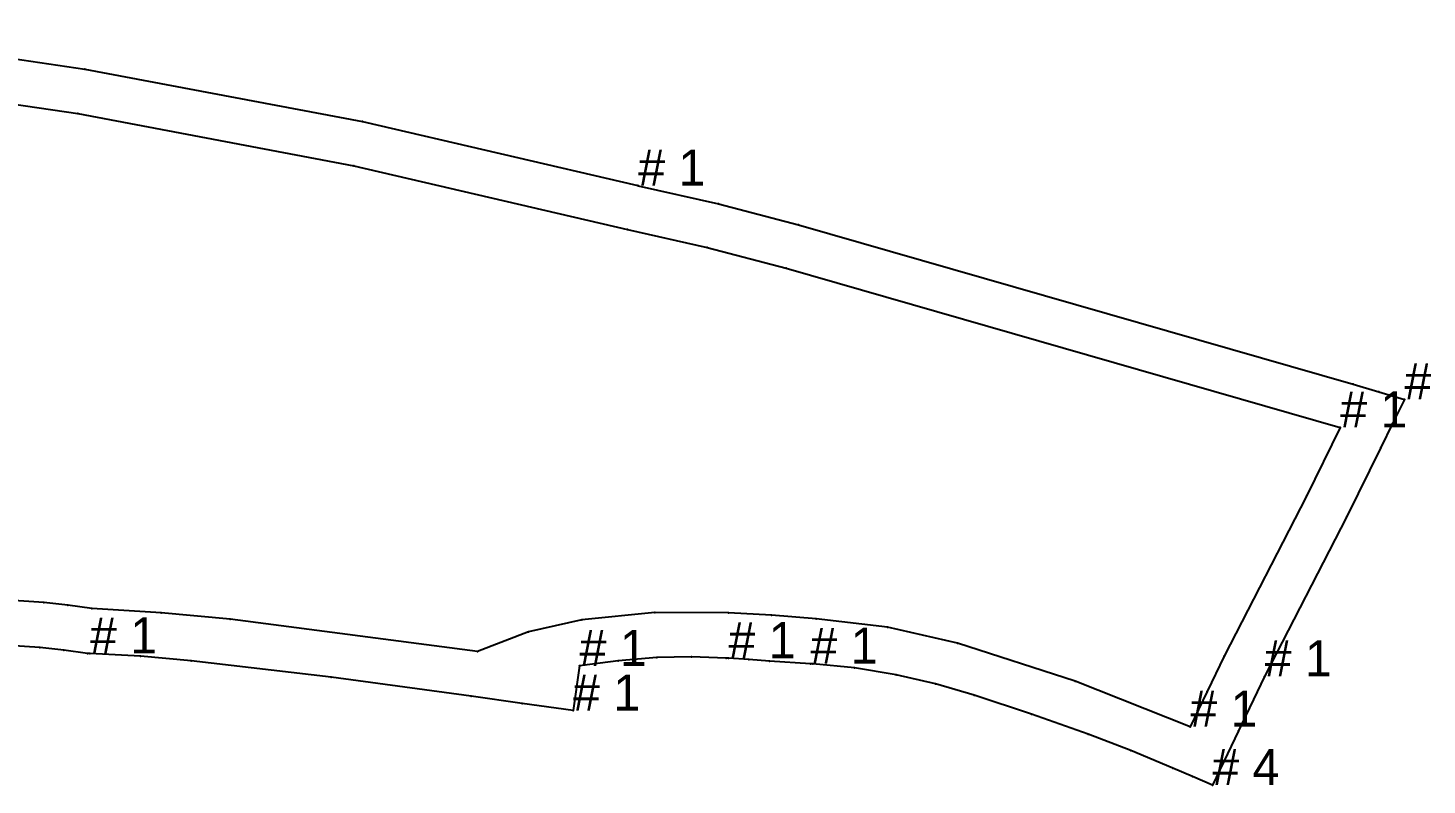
# Model space of a CAD drawing. Extents: x -10 to 11547, y -349 to 304.
# Drawn here: x 7428 to 7737.9, y -89.6 to 78.2 of the extents above; entities that cross this region are included whole.
import ezdxf

# ---------------------------------------------------------------- set-up
doc = ezdxf.new("R2010")
doc.units = 0

# ---------------------------------------------------------------- blocks, each defined once
blk = doc.blocks.new('FODDAV2P-S_38')
at = {"layer": '1'}
blk.add_lwpolyline([(49.5426, 80.1225), (111.456, 71.0304), (172.9414, 59.385), (233.8947, 45.2057), (234.0173, 45.179), (251.8249, 41.1367), (269.499, 36.5289), (392.3304, 1.1911), (398.0275, -0.4902), (403.7245, -2.1715), (401.0961, -7.4982), (398.4677, -12.8249), (390.9335, -28.0936), (372.757, -63.5483), (372.757, -63.5483), (366.9705, -75.5844), (361.184, -87.6205), (356.7955, -85.7658), (352.4071, -83.9111), (343.119, -79.9852), (333.7057, -76.3538), (321.1015, -71.8902), (308.3883, -67.7273), (299.8418, -65.1671), (291.1388, -63.1746), (281.9492, -61.6876), (272.6776, -60.7838), (272.1564, -60.749), (263.0902, -60.1427), (258.5485, -59.8389), (254, -59.5348), (253.5029, -59.5015), (245.8423, -59.2062), (238.1714, -59.3816), (229.5764, -60.0781), (221.0254, -61.2433), (219.6063, -71.1428), (208.2935, -69.5208), (196.9807, -67.8988), (166.0139, -63.7512), (134.9812, -60.0657), (123.8022, -59.0489), (112.5843, -58.4746), (112.0247, -58.4523), (106.7853, -57.7048), (101.5132, -57.1616), (76.5837, -55.491)], dxfattribs=at)
at = {"layer": '14'}
blk.add_lwpolyline([(48.3, 70.2), (109.8724, 61.1544), (171.0179, 49.5693), (231.6321, 35.4642), (249.2846, 31.4648), (266.7999, 26.9), (389.5, -8.4), (382, -23.6), (363.8, -59.1), (360.0499, -66.9), (356.2999, -74.7), (330.7944, -64.6299), (304.7, -56.2), (289.1989, -52.6397), (273.4, -50.8), (263.5, -50), (254, -49.5), (237.7108, -49.3913), (221.5, -51), (209.7005, -53.6754), (198.4, -58), (143.6, -50.9), (128.3201, -49.4513), (113, -48.5), (107.7131, -47.747), (102.4, -47.2), (77, -45.5)], dxfattribs=at)
at = {"layer": '2'}
for p in [(233.8947, 45.2057), (231.6321, 35.4642), (269.499, 36.5289), (266.7999, 26.9), (392.3304, 1.1911), (398.0275, -0.4902), (403.7245, -2.1715), (389.5, -8.4), (401.0961, -7.4982), (398.4677, -12.8249), (382, -23.6), (390.9335, -28.0936), (102.4, -47.2), (113, -48.5), (254, -49.5), (143.6, -50.9), (221.5, -51), (263.5, -50), (273.4, -50.8), (101.5132, -57.1616), (112.0247, -58.4523), (198.4, -58), (304.7, -56.2), (134.9812, -60.0657), (221.0254, -61.2433), (238.1714, -59.3816), (253.5029, -59.5015), (263.0902, -60.1427), (272.6776, -60.7838), (363.8, -59.1), (291.1388, -63.1746), (372.757, -63.5483), (196.9807, -67.8988), (308.3883, -67.7273), (360.0499, -66.9), (208.2935, -69.5208), (219.6063, -71.1428), (333.7057, -76.3538), (356.2999, -74.7), (366.9705, -75.5844), (352.4071, -83.9111), (356.7955, -85.7658), (361.184, -87.6205)]:
    blk.add_point(p, dxfattribs=at)
at = {"layer": '3'}
for p in [(111.456, 71.0304), (109.8724, 61.1544), (172.9414, 59.385), (171.0179, 49.5693), (234.0173, 45.179), (251.8249, 41.1367), (249.2846, 31.4648), (107.7131, -47.747), (128.3201, -49.4513), (237.7108, -49.3913), (289.1989, -52.6397), (209.7005, -53.6754), (106.7853, -57.7048), (112.5843, -58.4746), (123.8022, -59.0489), (229.5764, -60.0781), (245.8423, -59.2062), (254, -59.5348), (258.5485, -59.8389), (272.1564, -60.749), (281.9492, -61.6876), (166.0139, -63.7512), (330.7944, -64.6299), (372.757, -63.5483), (299.8418, -65.1671), (321.1015, -71.8902), (343.119, -79.9852)]:
    blk.add_point(p, dxfattribs=at)
at = {"layer": '4'}
for p in [(234.0173, 45.179, 10), (112.5843, -58.4746, 10), (254, -59.5348, 10), (272.1564, -60.749, 10), (372.757, -63.5483, 10)]:
    blk.add_point(p, dxfattribs=at)
blk = doc.blocks.new('FODDAV2P-S_40')
at = {"layer": '1'}
blk.add_lwpolyline([(49.5426, 80.1225), (111.456, 71.0304), (172.9414, 59.385), (233.8947, 45.2057), (234.0173, 45.179), (251.8249, 41.1367), (269.499, 36.5289), (392.3304, 1.1911), (398.0275, -0.4902), (403.7245, -2.1715), (401.0961, -7.4982), (398.4677, -12.8249), (390.9335, -28.0936), (372.757, -63.5483), (372.757, -63.5483), (366.9705, -75.5844), (361.184, -87.6205), (356.7955, -85.7658), (352.4071, -83.9111), (343.119, -79.9852), (333.7057, -76.3538), (321.1015, -71.8902), (308.3883, -67.7273), (299.8418, -65.1671), (291.1388, -63.1746), (281.9492, -61.6876), (272.6776, -60.7838), (272.1564, -60.749), (263.0902, -60.1427), (258.5485, -59.8389), (254, -59.5348), (253.5029, -59.5015), (245.8423, -59.2062), (238.1714, -59.3816), (229.5764, -60.0781), (221.0254, -61.2433), (219.6063, -71.1428), (208.2935, -69.5208), (196.9807, -67.8988), (166.0139, -63.7512), (134.9812, -60.0657), (123.8022, -59.0489), (112.5843, -58.4746), (112.0247, -58.4523), (106.7853, -57.7048), (101.5132, -57.1616), (76.5837, -55.491)], dxfattribs=at)
at = {"layer": '14'}
blk.add_lwpolyline([(48.3, 70.2), (109.8724, 61.1544), (171.0179, 49.5693), (231.6321, 35.4642), (249.2846, 31.4648), (266.7999, 26.9), (389.5, -8.4), (382, -23.6), (363.8, -59.1), (360.0499, -66.9), (356.2999, -74.7), (330.7944, -64.6299), (304.7, -56.2), (289.1989, -52.6397), (273.4, -50.8), (263.5, -50), (254, -49.5), (237.7108, -49.3913), (221.5, -51), (209.7005, -53.6754), (198.4, -58), (143.6, -50.9), (128.3201, -49.4513), (113, -48.5), (107.7131, -47.747), (102.4, -47.2), (77, -45.5)], dxfattribs=at)
at = {"layer": '2'}
for p in [(233.8947, 45.2057), (231.6321, 35.4642), (269.499, 36.5289), (266.7999, 26.9), (392.3304, 1.1911), (398.0275, -0.4902), (403.7245, -2.1715), (389.5, -8.4), (401.0961, -7.4982), (398.4677, -12.8249), (382, -23.6), (390.9335, -28.0936), (102.4, -47.2), (113, -48.5), (254, -49.5), (143.6, -50.9), (221.5, -51), (263.5, -50), (273.4, -50.8), (101.5132, -57.1616), (112.0247, -58.4523), (198.4, -58), (304.7, -56.2), (134.9812, -60.0657), (221.0254, -61.2433), (238.1714, -59.3816), (253.5029, -59.5015), (263.0902, -60.1427), (272.6776, -60.7838), (363.8, -59.1), (291.1388, -63.1746), (372.757, -63.5483), (196.9807, -67.8988), (308.3883, -67.7273), (360.0499, -66.9), (208.2935, -69.5208), (219.6063, -71.1428), (333.7057, -76.3538), (356.2999, -74.7), (366.9705, -75.5844), (352.4071, -83.9111), (356.7955, -85.7658), (361.184, -87.6205)]:
    blk.add_point(p, dxfattribs=at)
at = {"layer": '3'}
for p in [(111.456, 71.0304), (109.8724, 61.1544), (172.9414, 59.385), (171.0179, 49.5693), (234.0173, 45.179), (251.8249, 41.1367), (249.2846, 31.4648), (107.7131, -47.747), (128.3201, -49.4513), (237.7108, -49.3913), (289.1989, -52.6397), (209.7005, -53.6754), (106.7853, -57.7048), (112.5843, -58.4746), (123.8022, -59.0489), (229.5764, -60.0781), (245.8423, -59.2062), (254, -59.5348), (258.5485, -59.8389), (272.1564, -60.749), (281.9492, -61.6876), (166.0139, -63.7512), (330.7944, -64.6299), (372.757, -63.5483), (299.8418, -65.1671), (321.1015, -71.8902), (343.119, -79.9852)]:
    blk.add_point(p, dxfattribs=at)
at = {"layer": '4'}
for p in [(234.0173, 45.179, 10), (112.5843, -58.4746, 10), (254, -59.5348, 10), (272.1564, -60.749, 10), (372.757, -63.5483, 10)]:
    blk.add_point(p, dxfattribs=at)
blk = doc.blocks.new('FODDAV2P-S_42')
at = {"layer": '1'}
blk.add_lwpolyline([(49.543, 80.122), (111.456, 71.03), (172.941, 59.385), (233.895, 45.206), (234.017, 45.179), (251.825, 41.137), (269.499, 36.529), (392.33, 1.191), (398.027, -0.49), (403.724, -2.171), (401.096, -7.498), (398.468, -12.825), (390.933, -28.094), (372.757, -63.548), (372.757, -63.5483), (366.97, -75.584), (361.184, -87.621), (356.795, -85.766), (352.407, -83.911), (343.119, -79.985), (333.706, -76.354), (321.101, -71.89), (308.388, -67.727), (299.842, -65.167), (291.139, -63.175), (281.949, -61.688), (272.678, -60.784), (272.156, -60.749), (263.09, -60.143), (258.548, -59.839), (254, -59.535), (253.503, -59.502), (245.842, -59.206), (238.171, -59.382), (229.576, -60.078), (221.025, -61.243), (219.606, -71.143), (208.294, -69.521), (196.981, -67.899), (166.014, -63.751), (134.981, -60.066), (123.802, -59.049), (112.584, -58.475), (112.025, -58.452), (106.785, -57.705), (101.513, -57.162), (76.584, -55.491)], dxfattribs=at)
at = {"layer": '14'}
blk.add_lwpolyline([(48.3, 70.2), (109.872, 61.154), (171.018, 49.569), (231.632, 35.464), (249.285, 31.465), (266.8, 26.9), (389.5, -8.4), (382, -23.6), (363.8, -59.1), (360.05, -66.9), (356.3, -74.7), (330.794, -64.63), (304.7, -56.2), (289.199, -52.64), (273.4, -50.8), (263.5, -50), (254, -49.5), (237.711, -49.391), (221.5, -51), (209.701, -53.675), (198.4, -58), (143.6, -50.9), (128.32, -49.451), (113, -48.5), (107.713, -47.747), (102.4, -47.2), (77, -45.5)], dxfattribs=at)
at = {"layer": '2'}
for p in [(233.895, 45.206), (231.632, 35.464), (269.499, 36.529), (266.8, 26.9), (392.33, 1.191), (398.027, -0.49), (403.724, -2.171), (389.5, -8.4), (401.096, -7.498), (398.468, -12.825), (382, -23.6), (390.933, -28.094), (102.4, -47.2), (113, -48.5), (254, -49.5), (143.6, -50.9), (221.5, -51), (263.5, -50), (273.4, -50.8), (101.513, -57.162), (112.025, -58.452), (198.4, -58), (304.7, -56.2), (134.981, -60.066), (221.025, -61.243), (238.171, -59.382), (253.503, -59.502), (263.09, -60.143), (272.678, -60.784), (363.8, -59.1), (291.139, -63.175), (372.757, -63.548), (196.981, -67.899), (308.388, -67.727), (360.05, -66.9), (208.294, -69.521), (219.606, -71.143), (333.706, -76.354), (356.3, -74.7), (366.97, -75.584), (352.407, -83.911), (356.795, -85.766), (361.184, -87.621)]:
    blk.add_point(p, dxfattribs=at)
at = {"layer": '3'}
for p in [(111.456, 71.03), (109.872, 61.154), (172.941, 59.385), (171.018, 49.569), (234.017, 45.179), (251.825, 41.137), (249.285, 31.465), (107.713, -47.747), (128.32, -49.451), (237.711, -49.391), (289.199, -52.64), (209.701, -53.675), (106.785, -57.705), (112.584, -58.475), (123.802, -59.049), (229.576, -60.078), (245.842, -59.206), (254, -59.535), (258.548, -59.839), (272.156, -60.749), (281.949, -61.688), (166.014, -63.751), (330.794, -64.63), (372.757, -63.5483), (299.842, -65.167), (321.101, -71.89), (343.119, -79.985)]:
    blk.add_point(p, dxfattribs=at)
at = {"layer": '4'}
for p in [(234.017, 45.179, 10), (112.584, -58.475, 10), (254, -59.535, 10), (272.156, -60.749, 10), (372.757, -63.5483, 10)]:
    blk.add_point(p, dxfattribs=at)
at = {"layer": '1'}
for s, p in [('# 1', (234.017, 45.179)), ('# 1', (403.724, -2.171)), ('# 1', (112.584, -58.475)), ('# 1', (254, -59.535)), ('# 1', (221.025, -61.243)), ('# 1', (272.156, -60.749)), ('# 1', (372.757, -63.5483)), ('# 1', (219.606, -71.143)), ('# 4', (361.184, -87.621))]:
    blk.add_text(s, height=8, dxfattribs=at).set_placement(p)
at = {"layer": '14'}
for p in [(389.5, -8.4), (356.3, -74.7)]:
    blk.add_text('# 1', height=8, dxfattribs=at).set_placement(p)
at = {"layer": '2'}
for s, p in [('# 1', (403.724, -2.171)), ('# 1', (389.5, -8.4)), ('# 1', (221.025, -61.243)), ('# 1', (219.606, -71.143)), ('# 1', (356.3, -74.7)), ('# 4', (361.184, -87.621))]:
    blk.add_text(s, height=8, dxfattribs=at).set_placement(p)
at = {"layer": '3'}
for p in [(234.017, 45.179), (112.584, -58.475), (254, -59.535), (272.156, -60.749), (372.757, -63.5483)]:
    blk.add_text('# 1', height=8, dxfattribs=at).set_placement(p)
at = {"layer": '4'}
for p in [(234.017, 45.179), (112.584, -58.475), (254, -59.535), (272.156, -60.749), (372.757, -63.5483)]:
    blk.add_text('# 1', height=8, dxfattribs=at).set_placement(p)
blk = doc.blocks.new('FODDAV2P-S_44')
at = {"layer": '1'}
blk.add_lwpolyline([(49.5426, 80.1225), (111.456, 71.0304), (172.9414, 59.385), (233.8947, 45.2057), (234.0173, 45.179), (251.8249, 41.1367), (269.499, 36.5289), (392.3304, 1.1911), (398.0275, -0.4902), (403.7245, -2.1715), (401.0961, -7.4982), (398.4677, -12.8249), (390.9335, -28.0936), (372.757, -63.5483), (372.757, -63.5483), (366.9705, -75.5844), (361.184, -87.6205), (356.7955, -85.7658), (352.4071, -83.9111), (343.119, -79.9852), (333.7057, -76.3538), (321.1015, -71.8902), (308.3883, -67.7273), (299.8418, -65.1671), (291.1388, -63.1746), (281.9492, -61.6876), (272.6776, -60.7838), (272.1564, -60.749), (263.0902, -60.1427), (258.5485, -59.8389), (254, -59.5348), (253.5029, -59.5015), (245.8423, -59.2062), (238.1714, -59.3816), (229.5764, -60.0781), (221.0254, -61.2433), (219.6063, -71.1428), (208.2935, -69.5208), (196.9807, -67.8988), (166.0139, -63.7512), (134.9812, -60.0657), (123.8022, -59.0489), (112.5843, -58.4746), (112.0247, -58.4523), (106.7853, -57.7048), (101.5132, -57.1616), (76.5837, -55.491)], dxfattribs=at)
at = {"layer": '14'}
blk.add_lwpolyline([(48.3, 70.2), (109.8724, 61.1544), (171.0179, 49.5693), (231.6321, 35.4642), (249.2846, 31.4648), (266.7999, 26.9), (389.5, -8.4), (382, -23.6), (363.8, -59.1), (360.0499, -66.9), (356.2999, -74.7), (330.7944, -64.6299), (304.7, -56.2), (289.1989, -52.6397), (273.4, -50.8), (263.5, -50), (254, -49.5), (237.7108, -49.3913), (221.5, -51), (209.7005, -53.6754), (198.4, -58), (143.6, -50.9), (128.3201, -49.4513), (113, -48.5), (107.7131, -47.747), (102.4, -47.2), (77, -45.5)], dxfattribs=at)
at = {"layer": '2'}
for p in [(233.8947, 45.2057), (231.6321, 35.4642), (269.499, 36.5289), (266.7999, 26.9), (392.3304, 1.1911), (398.0275, -0.4902), (403.7245, -2.1715), (389.5, -8.4), (401.0961, -7.4982), (398.4677, -12.8249), (382, -23.6), (390.9335, -28.0936), (102.4, -47.2), (113, -48.5), (254, -49.5), (143.6, -50.9), (221.5, -51), (263.5, -50), (273.4, -50.8), (101.5132, -57.1616), (112.0247, -58.4523), (198.4, -58), (304.7, -56.2), (134.9812, -60.0657), (221.0254, -61.2433), (238.1714, -59.3816), (253.5029, -59.5015), (263.0902, -60.1427), (272.6776, -60.7838), (363.8, -59.1), (291.1388, -63.1746), (372.757, -63.5483), (196.9807, -67.8988), (308.3883, -67.7273), (360.0499, -66.9), (208.2935, -69.5208), (219.6063, -71.1428), (333.7057, -76.3538), (356.2999, -74.7), (366.9705, -75.5844), (352.4071, -83.9111), (356.7955, -85.7658), (361.184, -87.6205)]:
    blk.add_point(p, dxfattribs=at)
at = {"layer": '3'}
for p in [(111.456, 71.0304), (109.8724, 61.1544), (172.9414, 59.385), (171.0179, 49.5693), (234.0173, 45.179), (251.8249, 41.1367), (249.2846, 31.4648), (107.7131, -47.747), (128.3201, -49.4513), (237.7108, -49.3913), (289.1989, -52.6397), (209.7005, -53.6754), (106.7853, -57.7048), (112.5843, -58.4746), (123.8022, -59.0489), (229.5764, -60.0781), (245.8423, -59.2062), (254, -59.5348), (258.5485, -59.8389), (272.1564, -60.749), (281.9492, -61.6876), (166.0139, -63.7512), (330.7944, -64.6299), (372.757, -63.5483), (299.8418, -65.1671), (321.1015, -71.8902), (343.119, -79.9852)]:
    blk.add_point(p, dxfattribs=at)
at = {"layer": '4'}
for p in [(234.0173, 45.179, 10), (112.5843, -58.4746, 10), (254, -59.5348, 10), (272.1564, -60.749, 10), (372.757, -63.5483, 10)]:
    blk.add_point(p, dxfattribs=at)
blk = doc.blocks.new('FODDAV2P-S_46')
at = {"layer": '1'}
blk.add_lwpolyline([(49.5426, 80.1225), (111.456, 71.0304), (172.9414, 59.385), (233.8947, 45.2057), (234.0173, 45.179), (251.8249, 41.1367), (269.499, 36.5289), (392.3304, 1.1911), (398.0275, -0.4902), (403.7245, -2.1715), (401.0961, -7.4982), (398.4677, -12.8249), (390.9335, -28.0936), (372.757, -63.5483), (372.757, -63.5483), (366.9705, -75.5844), (361.184, -87.6205), (356.7955, -85.7658), (352.4071, -83.9111), (343.119, -79.9852), (333.7057, -76.3538), (321.1015, -71.8902), (308.3883, -67.7273), (299.8418, -65.1671), (291.1388, -63.1746), (281.9492, -61.6876), (272.6776, -60.7838), (272.1564, -60.749), (263.0902, -60.1427), (258.5485, -59.8389), (254, -59.5348), (253.5029, -59.5015), (245.8423, -59.2062), (238.1714, -59.3816), (229.5764, -60.0781), (221.0254, -61.2433), (219.6063, -71.1428), (208.2935, -69.5208), (196.9807, -67.8988), (166.0139, -63.7512), (134.9812, -60.0657), (123.8022, -59.0489), (112.5843, -58.4746), (112.0247, -58.4523), (106.7853, -57.7048), (101.5132, -57.1616), (76.5837, -55.491)], dxfattribs=at)
at = {"layer": '14'}
blk.add_lwpolyline([(48.3, 70.2), (109.8724, 61.1544), (171.0179, 49.5693), (231.6321, 35.4642), (249.2846, 31.4648), (266.7999, 26.9), (389.5, -8.4), (382, -23.6), (363.8, -59.1), (360.0499, -66.9), (356.2999, -74.7), (330.7944, -64.6299), (304.7, -56.2), (289.1989, -52.6397), (273.4, -50.8), (263.5, -50), (254, -49.5), (237.7108, -49.3913), (221.5, -51), (209.7005, -53.6754), (198.4, -58), (143.6, -50.9), (128.3201, -49.4513), (113, -48.5), (107.7131, -47.747), (102.4, -47.2), (77, -45.5)], dxfattribs=at)
at = {"layer": '2'}
for p in [(233.8947, 45.2057), (231.6321, 35.4642), (269.499, 36.5289), (266.7999, 26.9), (392.3304, 1.1911), (398.0275, -0.4902), (403.7245, -2.1715), (389.5, -8.4), (401.0961, -7.4982), (398.4677, -12.8249), (382, -23.6), (390.9335, -28.0936), (102.4, -47.2), (113, -48.5), (254, -49.5), (143.6, -50.9), (221.5, -51), (263.5, -50), (273.4, -50.8), (101.5132, -57.1616), (112.0247, -58.4523), (198.4, -58), (304.7, -56.2), (134.9812, -60.0657), (221.0254, -61.2433), (238.1714, -59.3816), (253.5029, -59.5015), (263.0902, -60.1427), (272.6776, -60.7838), (363.8, -59.1), (291.1388, -63.1746), (372.757, -63.5483), (196.9807, -67.8988), (308.3883, -67.7273), (360.0499, -66.9), (208.2935, -69.5208), (219.6063, -71.1428), (333.7057, -76.3538), (356.2999, -74.7), (366.9705, -75.5844), (352.4071, -83.9111), (356.7955, -85.7658), (361.184, -87.6205)]:
    blk.add_point(p, dxfattribs=at)
at = {"layer": '3'}
for p in [(111.456, 71.0304), (109.8724, 61.1544), (172.9414, 59.385), (171.0179, 49.5693), (234.0173, 45.179), (251.8249, 41.1367), (249.2846, 31.4648), (107.7131, -47.747), (128.3201, -49.4513), (237.7108, -49.3913), (289.1989, -52.6397), (209.7005, -53.6754), (106.7853, -57.7048), (112.5843, -58.4746), (123.8022, -59.0489), (229.5764, -60.0781), (245.8423, -59.2062), (254, -59.5348), (258.5485, -59.8389), (272.1564, -60.749), (281.9492, -61.6876), (166.0139, -63.7512), (330.7944, -64.6299), (372.757, -63.5483), (299.8418, -65.1671), (321.1015, -71.8902), (343.119, -79.9852)]:
    blk.add_point(p, dxfattribs=at)
at = {"layer": '4'}
for p in [(234.0173, 45.179, 10), (112.5843, -58.4746, 10), (254, -59.5348, 10), (272.1564, -60.749, 10), (372.757, -63.5483, 10)]:
    blk.add_point(p, dxfattribs=at)
blk = doc.blocks.new('FODDAV2P-S_48')
at = {"layer": '1'}
blk.add_lwpolyline([(49.5426, 80.1225), (111.456, 71.0304), (172.9414, 59.385), (233.8947, 45.2057), (234.0173, 45.179), (251.8249, 41.1367), (269.499, 36.5289), (392.3304, 1.1911), (398.0275, -0.4902), (403.7245, -2.1715), (401.0961, -7.4982), (398.4677, -12.8249), (390.9335, -28.0936), (372.757, -63.5483), (372.757, -63.5483), (366.9705, -75.5844), (361.184, -87.6205), (356.7955, -85.7658), (352.4071, -83.9111), (343.119, -79.9852), (333.7057, -76.3538), (321.1015, -71.8902), (308.3883, -67.7273), (299.8418, -65.1671), (291.1388, -63.1746), (281.9492, -61.6876), (272.6776, -60.7838), (272.1564, -60.749), (263.0902, -60.1427), (258.5485, -59.8389), (254, -59.5348), (253.5029, -59.5015), (245.8423, -59.2062), (238.1714, -59.3816), (229.5764, -60.0781), (221.0254, -61.2433), (219.6063, -71.1428), (208.2935, -69.5208), (196.9807, -67.8988), (166.0139, -63.7512), (134.9812, -60.0657), (123.8022, -59.0489), (112.5843, -58.4746), (112.0247, -58.4523), (106.7853, -57.7048), (101.5132, -57.1616), (76.5837, -55.491)], dxfattribs=at)
at = {"layer": '14'}
blk.add_lwpolyline([(48.3, 70.2), (109.8724, 61.1544), (171.0179, 49.5693), (231.6321, 35.4642), (249.2846, 31.4648), (266.7999, 26.9), (389.5, -8.4), (382, -23.6), (363.8, -59.1), (360.0499, -66.9), (356.2999, -74.7), (330.7944, -64.6299), (304.7, -56.2), (289.1989, -52.6397), (273.4, -50.8), (263.5, -50), (254, -49.5), (237.7108, -49.3913), (221.5, -51), (209.7005, -53.6754), (198.4, -58), (143.6, -50.9), (128.3201, -49.4513), (113, -48.5), (107.7131, -47.747), (102.4, -47.2), (77, -45.5)], dxfattribs=at)
at = {"layer": '2'}
for p in [(233.8947, 45.2057), (231.6321, 35.4642), (269.499, 36.5289), (266.7999, 26.9), (392.3304, 1.1911), (398.0275, -0.4902), (403.7245, -2.1715), (389.5, -8.4), (401.0961, -7.4982), (398.4677, -12.8249), (382, -23.6), (390.9335, -28.0936), (102.4, -47.2), (113, -48.5), (254, -49.5), (143.6, -50.9), (221.5, -51), (263.5, -50), (273.4, -50.8), (101.5132, -57.1616), (112.0247, -58.4523), (198.4, -58), (304.7, -56.2), (134.9812, -60.0657), (221.0254, -61.2433), (238.1714, -59.3816), (253.5029, -59.5015), (263.0902, -60.1427), (272.6776, -60.7838), (363.8, -59.1), (291.1388, -63.1746), (372.757, -63.5483), (196.9807, -67.8988), (308.3883, -67.7273), (360.0499, -66.9), (208.2935, -69.5208), (219.6063, -71.1428), (333.7057, -76.3538), (356.2999, -74.7), (366.9705, -75.5844), (352.4071, -83.9111), (356.7955, -85.7658), (361.184, -87.6205)]:
    blk.add_point(p, dxfattribs=at)
at = {"layer": '3'}
for p in [(111.456, 71.0304), (109.8724, 61.1544), (172.9414, 59.385), (171.0179, 49.5693), (234.0173, 45.179), (251.8249, 41.1367), (249.2846, 31.4648), (107.7131, -47.747), (128.3201, -49.4513), (237.7108, -49.3913), (289.1989, -52.6397), (209.7005, -53.6754), (106.7853, -57.7048), (112.5843, -58.4746), (123.8022, -59.0489), (229.5764, -60.0781), (245.8423, -59.2062), (254, -59.5348), (258.5485, -59.8389), (272.1564, -60.749), (281.9492, -61.6876), (166.0139, -63.7512), (330.7944, -64.6299), (372.757, -63.5483), (299.8418, -65.1671), (321.1015, -71.8902), (343.119, -79.9852)]:
    blk.add_point(p, dxfattribs=at)
at = {"layer": '4'}
for p in [(234.0173, 45.179, 10), (112.5843, -58.4746, 10), (254, -59.5348, 10), (272.1564, -60.749, 10), (372.757, -63.5483, 10)]:
    blk.add_point(p, dxfattribs=at)
blk = doc.blocks.new('FODDAV2P-S_50')
at = {"layer": '1'}
blk.add_lwpolyline([(49.5426, 80.1225), (111.456, 71.0304), (172.9414, 59.385), (233.8947, 45.2057), (234.0173, 45.179), (251.8249, 41.1367), (269.499, 36.5289), (392.3304, 1.1911), (398.0275, -0.4902), (403.7245, -2.1715), (401.0961, -7.4982), (398.4677, -12.8249), (390.9335, -28.0936), (372.757, -63.5483), (372.757, -63.5483), (366.9705, -75.5844), (361.184, -87.6205), (356.7955, -85.7658), (352.4071, -83.9111), (343.119, -79.9852), (333.7057, -76.3538), (321.1015, -71.8902), (308.3883, -67.7273), (299.8418, -65.1671), (291.1388, -63.1746), (281.9492, -61.6876), (272.6776, -60.7838), (272.1564, -60.749), (263.0902, -60.1427), (258.5485, -59.8389), (254, -59.5348), (253.5029, -59.5015), (245.8423, -59.2062), (238.1714, -59.3816), (229.5764, -60.0781), (221.0254, -61.2433), (219.6063, -71.1428), (208.2935, -69.5208), (196.9807, -67.8988), (166.0139, -63.7512), (134.9812, -60.0657), (123.8022, -59.0489), (112.5843, -58.4746), (112.0247, -58.4523), (106.7853, -57.7048), (101.5132, -57.1616), (76.5837, -55.491)], dxfattribs=at)
at = {"layer": '14'}
blk.add_lwpolyline([(48.3, 70.2), (109.8724, 61.1544), (171.0179, 49.5693), (231.6321, 35.4642), (249.2846, 31.4648), (266.7999, 26.9), (389.5, -8.4), (382, -23.6), (363.8, -59.1), (360.0499, -66.9), (356.2999, -74.7), (330.7944, -64.6299), (304.7, -56.2), (289.1989, -52.6397), (273.4, -50.8), (263.5, -50), (254, -49.5), (237.7108, -49.3913), (221.5, -51), (209.7005, -53.6754), (198.4, -58), (143.6, -50.9), (128.3201, -49.4513), (113, -48.5), (107.7131, -47.747), (102.4, -47.2), (77, -45.5)], dxfattribs=at)
at = {"layer": '2'}
for p in [(233.8947, 45.2057), (231.6321, 35.4642), (269.499, 36.5289), (266.7999, 26.9), (392.3304, 1.1911), (398.0275, -0.4902), (403.7245, -2.1715), (389.5, -8.4), (401.0961, -7.4982), (398.4677, -12.8249), (382, -23.6), (390.9335, -28.0936), (102.4, -47.2), (113, -48.5), (254, -49.5), (143.6, -50.9), (221.5, -51), (263.5, -50), (273.4, -50.8), (101.5132, -57.1616), (112.0247, -58.4523), (198.4, -58), (304.7, -56.2), (134.9812, -60.0657), (221.0254, -61.2433), (238.1714, -59.3816), (253.5029, -59.5015), (263.0902, -60.1427), (272.6776, -60.7838), (363.8, -59.1), (291.1388, -63.1746), (372.757, -63.5483), (196.9807, -67.8988), (308.3883, -67.7273), (360.0499, -66.9), (208.2935, -69.5208), (219.6063, -71.1428), (333.7057, -76.3538), (356.2999, -74.7), (366.9705, -75.5844), (352.4071, -83.9111), (356.7955, -85.7658), (361.184, -87.6205)]:
    blk.add_point(p, dxfattribs=at)
at = {"layer": '3'}
for p in [(111.456, 71.0304), (109.8724, 61.1544), (172.9414, 59.385), (171.0179, 49.5693), (234.0173, 45.179), (251.8249, 41.1367), (249.2846, 31.4648), (107.7131, -47.747), (128.3201, -49.4513), (237.7108, -49.3913), (289.1989, -52.6397), (209.7005, -53.6754), (106.7853, -57.7048), (112.5843, -58.4746), (123.8022, -59.0489), (229.5764, -60.0781), (245.8423, -59.2062), (254, -59.5348), (258.5485, -59.8389), (272.1564, -60.749), (281.9492, -61.6876), (166.0139, -63.7512), (330.7944, -64.6299), (372.757, -63.5483), (299.8418, -65.1671), (321.1015, -71.8902), (343.119, -79.9852)]:
    blk.add_point(p, dxfattribs=at)
at = {"layer": '4'}
for p in [(234.0173, 45.179, 10), (112.5843, -58.4746, 10), (254, -59.5348, 10), (272.1564, -60.749, 10), (372.757, -63.5483, 10)]:
    blk.add_point(p, dxfattribs=at)
blk = doc.blocks.new('FODDAV2P-S_52')
at = {"layer": '1'}
blk.add_lwpolyline([(49.5426, 80.1225), (111.456, 71.0304), (172.9414, 59.385), (233.8947, 45.2057), (234.0173, 45.179), (251.8249, 41.1367), (269.499, 36.5289), (392.3304, 1.1911), (398.0275, -0.4902), (403.7245, -2.1715), (401.0961, -7.4982), (398.4677, -12.8249), (390.9335, -28.0936), (372.757, -63.5483), (372.757, -63.5483), (366.9705, -75.5844), (361.184, -87.6205), (356.7955, -85.7658), (352.4071, -83.9111), (343.119, -79.9852), (333.7057, -76.3538), (321.1015, -71.8902), (308.3883, -67.7273), (299.8418, -65.1671), (291.1388, -63.1746), (281.9492, -61.6876), (272.6776, -60.7838), (272.1564, -60.749), (263.0902, -60.1427), (258.5485, -59.8389), (254, -59.5348), (253.5029, -59.5015), (245.8423, -59.2062), (238.1714, -59.3816), (229.5764, -60.0781), (221.0254, -61.2433), (219.6063, -71.1428), (208.2935, -69.5208), (196.9807, -67.8988), (166.0139, -63.7512), (134.9812, -60.0657), (123.8022, -59.0489), (112.5843, -58.4746), (112.0247, -58.4523), (106.7853, -57.7048), (101.5132, -57.1616), (76.5837, -55.491)], dxfattribs=at)
at = {"layer": '14'}
blk.add_lwpolyline([(48.3, 70.2), (109.8724, 61.1544), (171.0179, 49.5693), (231.6321, 35.4642), (249.2846, 31.4648), (266.7999, 26.9), (389.5, -8.4), (382, -23.6), (363.8, -59.1), (360.0499, -66.9), (356.2999, -74.7), (330.7944, -64.6299), (304.7, -56.2), (289.1989, -52.6397), (273.4, -50.8), (263.5, -50), (254, -49.5), (237.7108, -49.3913), (221.5, -51), (209.7005, -53.6754), (198.4, -58), (143.6, -50.9), (128.3201, -49.4513), (113, -48.5), (107.7131, -47.747), (102.4, -47.2), (77, -45.5)], dxfattribs=at)
at = {"layer": '2'}
for p in [(233.8947, 45.2057), (231.6321, 35.4642), (269.499, 36.5289), (266.7999, 26.9), (392.3304, 1.1911), (398.0275, -0.4902), (403.7245, -2.1715), (389.5, -8.4), (401.0961, -7.4982), (398.4677, -12.8249), (382, -23.6), (390.9335, -28.0936), (102.4, -47.2), (113, -48.5), (254, -49.5), (143.6, -50.9), (221.5, -51), (263.5, -50), (273.4, -50.8), (101.5132, -57.1616), (112.0247, -58.4523), (198.4, -58), (304.7, -56.2), (134.9812, -60.0657), (221.0254, -61.2433), (238.1714, -59.3816), (253.5029, -59.5015), (263.0902, -60.1427), (272.6776, -60.7838), (363.8, -59.1), (291.1388, -63.1746), (372.757, -63.5483), (196.9807, -67.8988), (308.3883, -67.7273), (360.0499, -66.9), (208.2935, -69.5208), (219.6063, -71.1428), (333.7057, -76.3538), (356.2999, -74.7), (366.9705, -75.5844), (352.4071, -83.9111), (356.7955, -85.7658), (361.184, -87.6205)]:
    blk.add_point(p, dxfattribs=at)
at = {"layer": '3'}
for p in [(111.456, 71.0304), (109.8724, 61.1544), (172.9414, 59.385), (171.0179, 49.5693), (234.0173, 45.179), (251.8249, 41.1367), (249.2846, 31.4648), (107.7131, -47.747), (128.3201, -49.4513), (237.7108, -49.3913), (289.1989, -52.6397), (209.7005, -53.6754), (106.7853, -57.7048), (112.5843, -58.4746), (123.8022, -59.0489), (229.5764, -60.0781), (245.8423, -59.2062), (254, -59.5348), (258.5485, -59.8389), (272.1564, -60.749), (281.9492, -61.6876), (166.0139, -63.7512), (330.7944, -64.6299), (372.757, -63.5483), (299.8418, -65.1671), (321.1015, -71.8902), (343.119, -79.9852)]:
    blk.add_point(p, dxfattribs=at)
at = {"layer": '4'}
for p in [(234.0173, 45.179, 10), (112.5843, -58.4746, 10), (254, -59.5348, 10), (272.1564, -60.749, 10), (372.757, -63.5483, 10)]:
    blk.add_point(p, dxfattribs=at)
blk = doc.blocks.new('FODDAV2P-S_54')
at = {"layer": '1'}
blk.add_lwpolyline([(49.5426, 80.1225), (111.456, 71.0304), (172.9414, 59.385), (233.8947, 45.2057), (234.0173, 45.179), (251.8249, 41.1367), (269.499, 36.5289), (392.3304, 1.1911), (398.0275, -0.4902), (403.7245, -2.1715), (401.0961, -7.4982), (398.4677, -12.8249), (390.9335, -28.0936), (372.757, -63.5483), (372.757, -63.5483), (366.9705, -75.5844), (361.184, -87.6205), (356.7955, -85.7658), (352.4071, -83.9111), (343.119, -79.9852), (333.7057, -76.3538), (321.1015, -71.8902), (308.3883, -67.7273), (299.8418, -65.1671), (291.1388, -63.1746), (281.9492, -61.6876), (272.6776, -60.7838), (272.1564, -60.749), (263.0902, -60.1427), (258.5485, -59.8389), (254, -59.5348), (253.5029, -59.5015), (245.8423, -59.2062), (238.1714, -59.3816), (229.5764, -60.0781), (221.0254, -61.2433), (219.6063, -71.1428), (208.2935, -69.5208), (196.9807, -67.8988), (166.0139, -63.7512), (134.9812, -60.0657), (123.8022, -59.0489), (112.5843, -58.4746), (112.0247, -58.4523), (106.7853, -57.7048), (101.5132, -57.1616), (76.5837, -55.491)], dxfattribs=at)
at = {"layer": '14'}
blk.add_lwpolyline([(48.3, 70.2), (109.8724, 61.1544), (171.0179, 49.5693), (231.6321, 35.4642), (249.2846, 31.4648), (266.7999, 26.9), (389.5, -8.4), (382, -23.6), (363.8, -59.1), (360.0499, -66.9), (356.2999, -74.7), (330.7944, -64.6299), (304.7, -56.2), (289.1989, -52.6397), (273.4, -50.8), (263.5, -50), (254, -49.5), (237.7108, -49.3913), (221.5, -51), (209.7005, -53.6754), (198.4, -58), (143.6, -50.9), (128.3201, -49.4513), (113, -48.5), (107.7131, -47.747), (102.4, -47.2), (77, -45.5)], dxfattribs=at)
at = {"layer": '2'}
for p in [(233.8947, 45.2057), (231.6321, 35.4642), (269.499, 36.5289), (266.7999, 26.9), (392.3304, 1.1911), (398.0275, -0.4902), (403.7245, -2.1715), (389.5, -8.4), (401.0961, -7.4982), (398.4677, -12.8249), (382, -23.6), (390.9335, -28.0936), (102.4, -47.2), (113, -48.5), (254, -49.5), (143.6, -50.9), (221.5, -51), (263.5, -50), (273.4, -50.8), (101.5132, -57.1616), (112.0247, -58.4523), (198.4, -58), (304.7, -56.2), (134.9812, -60.0657), (221.0254, -61.2433), (238.1714, -59.3816), (253.5029, -59.5015), (263.0902, -60.1427), (272.6776, -60.7838), (363.8, -59.1), (291.1388, -63.1746), (372.757, -63.5483), (196.9807, -67.8988), (308.3883, -67.7273), (360.0499, -66.9), (208.2935, -69.5208), (219.6063, -71.1428), (333.7057, -76.3538), (356.2999, -74.7), (366.9705, -75.5844), (352.4071, -83.9111), (356.7955, -85.7658), (361.184, -87.6205)]:
    blk.add_point(p, dxfattribs=at)
at = {"layer": '3'}
for p in [(111.456, 71.0304), (109.8724, 61.1544), (172.9414, 59.385), (171.0179, 49.5693), (234.0173, 45.179), (251.8249, 41.1367), (249.2846, 31.4648), (107.7131, -47.747), (128.3201, -49.4513), (237.7108, -49.3913), (289.1989, -52.6397), (209.7005, -53.6754), (106.7853, -57.7048), (112.5843, -58.4746), (123.8022, -59.0489), (229.5764, -60.0781), (245.8423, -59.2062), (254, -59.5348), (258.5485, -59.8389), (272.1564, -60.749), (281.9492, -61.6876), (166.0139, -63.7512), (330.7944, -64.6299), (372.757, -63.5483), (299.8418, -65.1671), (321.1015, -71.8902), (343.119, -79.9852)]:
    blk.add_point(p, dxfattribs=at)
at = {"layer": '4'}
for p in [(234.0173, 45.179, 10), (112.5843, -58.4746, 10), (254, -59.5348, 10), (272.1564, -60.749, 10), (372.757, -63.5483, 10)]:
    blk.add_point(p, dxfattribs=at)
blk = doc.blocks.new('FODDAV2P-S_56')
at = {"layer": '1'}
blk.add_lwpolyline([(49.5426, 80.1225), (111.456, 71.0304), (172.9414, 59.385), (233.8947, 45.2057), (234.0173, 45.179), (251.8249, 41.1367), (269.499, 36.5289), (392.3304, 1.1911), (398.0275, -0.4902), (403.7245, -2.1715), (401.0961, -7.4982), (398.4677, -12.8249), (390.9335, -28.0936), (372.757, -63.5483), (372.757, -63.5483), (366.9705, -75.5844), (361.184, -87.6205), (356.7955, -85.7658), (352.4071, -83.9111), (343.119, -79.9852), (333.7057, -76.3538), (321.1015, -71.8902), (308.3883, -67.7273), (299.8418, -65.1671), (291.1388, -63.1746), (281.9492, -61.6876), (272.6776, -60.7838), (272.1564, -60.749), (263.0902, -60.1427), (258.5485, -59.8389), (254, -59.5348), (253.5029, -59.5015), (245.8423, -59.2062), (238.1714, -59.3816), (229.5764, -60.0781), (221.0254, -61.2433), (219.6063, -71.1428), (208.2935, -69.5208), (196.9807, -67.8988), (166.0139, -63.7512), (134.9812, -60.0657), (123.8022, -59.0489), (112.5843, -58.4746), (112.0247, -58.4523), (106.7853, -57.7048), (101.5132, -57.1616), (76.5837, -55.491)], dxfattribs=at)
at = {"layer": '14'}
blk.add_lwpolyline([(48.3, 70.2), (109.8724, 61.1544), (171.0179, 49.5693), (231.6321, 35.4642), (249.2846, 31.4648), (266.7999, 26.9), (389.5, -8.4), (382, -23.6), (363.8, -59.1), (360.0499, -66.9), (356.2999, -74.7), (330.7944, -64.6299), (304.7, -56.2), (289.1989, -52.6397), (273.4, -50.8), (263.5, -50), (254, -49.5), (237.7108, -49.3913), (221.5, -51), (209.7005, -53.6754), (198.4, -58), (143.6, -50.9), (128.3201, -49.4513), (113, -48.5), (107.7131, -47.747), (102.4, -47.2), (77, -45.5)], dxfattribs=at)
at = {"layer": '2'}
for p in [(233.8947, 45.2057), (231.6321, 35.4642), (269.499, 36.5289), (266.7999, 26.9), (392.3304, 1.1911), (398.0275, -0.4902), (403.7245, -2.1715), (389.5, -8.4), (401.0961, -7.4982), (398.4677, -12.8249), (382, -23.6), (390.9335, -28.0936), (102.4, -47.2), (113, -48.5), (254, -49.5), (143.6, -50.9), (221.5, -51), (263.5, -50), (273.4, -50.8), (101.5132, -57.1616), (112.0247, -58.4523), (198.4, -58), (304.7, -56.2), (134.9812, -60.0657), (221.0254, -61.2433), (238.1714, -59.3816), (253.5029, -59.5015), (263.0902, -60.1427), (272.6776, -60.7838), (363.8, -59.1), (291.1388, -63.1746), (372.757, -63.5483), (196.9807, -67.8988), (308.3883, -67.7273), (360.0499, -66.9), (208.2935, -69.5208), (219.6063, -71.1428), (333.7057, -76.3538), (356.2999, -74.7), (366.9705, -75.5844), (352.4071, -83.9111), (356.7955, -85.7658), (361.184, -87.6205)]:
    blk.add_point(p, dxfattribs=at)
at = {"layer": '3'}
for p in [(111.456, 71.0304), (109.8724, 61.1544), (172.9414, 59.385), (171.0179, 49.5693), (234.0173, 45.179), (251.8249, 41.1367), (249.2846, 31.4648), (107.7131, -47.747), (128.3201, -49.4513), (237.7108, -49.3913), (289.1989, -52.6397), (209.7005, -53.6754), (106.7853, -57.7048), (112.5843, -58.4746), (123.8022, -59.0489), (229.5764, -60.0781), (245.8423, -59.2062), (254, -59.5348), (258.5485, -59.8389), (272.1564, -60.749), (281.9492, -61.6876), (166.0139, -63.7512), (330.7944, -64.6299), (372.757, -63.5483), (299.8418, -65.1671), (321.1015, -71.8902), (343.119, -79.9852)]:
    blk.add_point(p, dxfattribs=at)
at = {"layer": '4'}
for p in [(234.0173, 45.179, 10), (112.5843, -58.4746, 10), (254, -59.5348, 10), (272.1564, -60.749, 10), (372.757, -63.5483, 10)]:
    blk.add_point(p, dxfattribs=at)

msp = doc.modelspace()

# ---------------------------------------------------------------- block references
at = {"layer": '1'}
for name in ['FODDAV2P-S_42', 'FODDAV2P-S_38', 'FODDAV2P-S_40', 'FODDAV2P-S_44', 'FODDAV2P-S_46', 'FODDAV2P-S_48', 'FODDAV2P-S_50', 'FODDAV2P-S_52', 'FODDAV2P-S_54', 'FODDAV2P-S_56']:
    msp.add_blockref(name, (7329.186, -1.9529), dxfattribs=at)

doc.saveas('drawing.dxf')
